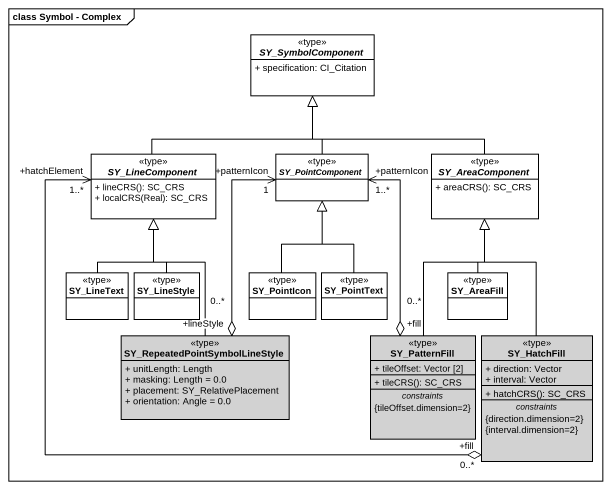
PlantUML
@startuml
mainframe class Symbol - Complex
hide circle
hide empty members
skinparam classAttributeIconSize 0
abstract class SY_SymbolComponent <<type>> #FFFFFF {
  + specification: CI_Citation
}
abstract class SY_LineComponent <<type>> #FFFFFF {
  + lineCRS(): SC_CRS
  + localCRS(Real): SC_CRS
}
abstract class SY_PointComponent <<type>> #FFFFFF
abstract class SY_AreaComponent <<type>> #FFFFFF {
  + areaCRS(): SC_CRS
}
class SY_LineText <<type>> #FFFFFF
class SY_LineStyle <<type>> #FFFFFF
class SY_PointIcon <<type>> #FFFFFF
class SY_PointText <<type>> #FFFFFF
class SY_AreaFill <<type>> #FFFFFF
class "SY_RepeatedPointSymbolLineStyle" as SY_RepeatedPointSymbolLineSt <<type>> #D2D2D2 {
  + unitLength: Length
  + masking: Length = 0.0
  + placement: SY_RelativePlacement
  + orientation: Angle = 0.0
}
class SY_PatternFill <<type>> #D2D2D2 {
  + tileOffset: Vector [2]
  --
  + tileCRS(): SC_CRS
  -- constraints --
  {tileOffset.dimension=2}
}
class SY_HatchFill <<type>> #D2D2D2 {
  + direction: Vector
  + interval: Vector
  --
  + hatchCRS(): SC_CRS
  -- constraints --
  {direction.dimension=2}
  {interval.dimension=2}
}
SY_LineComponent -up-|> SY_SymbolComponent
SY_LineComponent "+hatchElement\n1..*" <-right-o "+fill\n0..*" SY_HatchFill
SY_PointComponent -up-|> SY_SymbolComponent
SY_PointComponent "+patternIcon\n1" <--o "+lineStyle\n0..*" SY_RepeatedPointSymbolLineSt
SY_PointComponent "+patternIcon\n1..*" <--o "+fill\n0..*" SY_PatternFill
SY_AreaComponent -up-|> SY_SymbolComponent
SY_LineText -up-|> SY_LineComponent
SY_LineStyle -up-|> SY_LineComponent
SY_PointIcon -up-|> SY_PointComponent
SY_PointText -up-|> SY_PointComponent
SY_AreaFill -up-|> SY_AreaComponent
SY_RepeatedPointSymbolLineSt -up-|> SY_LineComponent
SY_PatternFill -up-|> SY_AreaComponent
SY_HatchFill -up-|> SY_AreaComponent
@enduml
